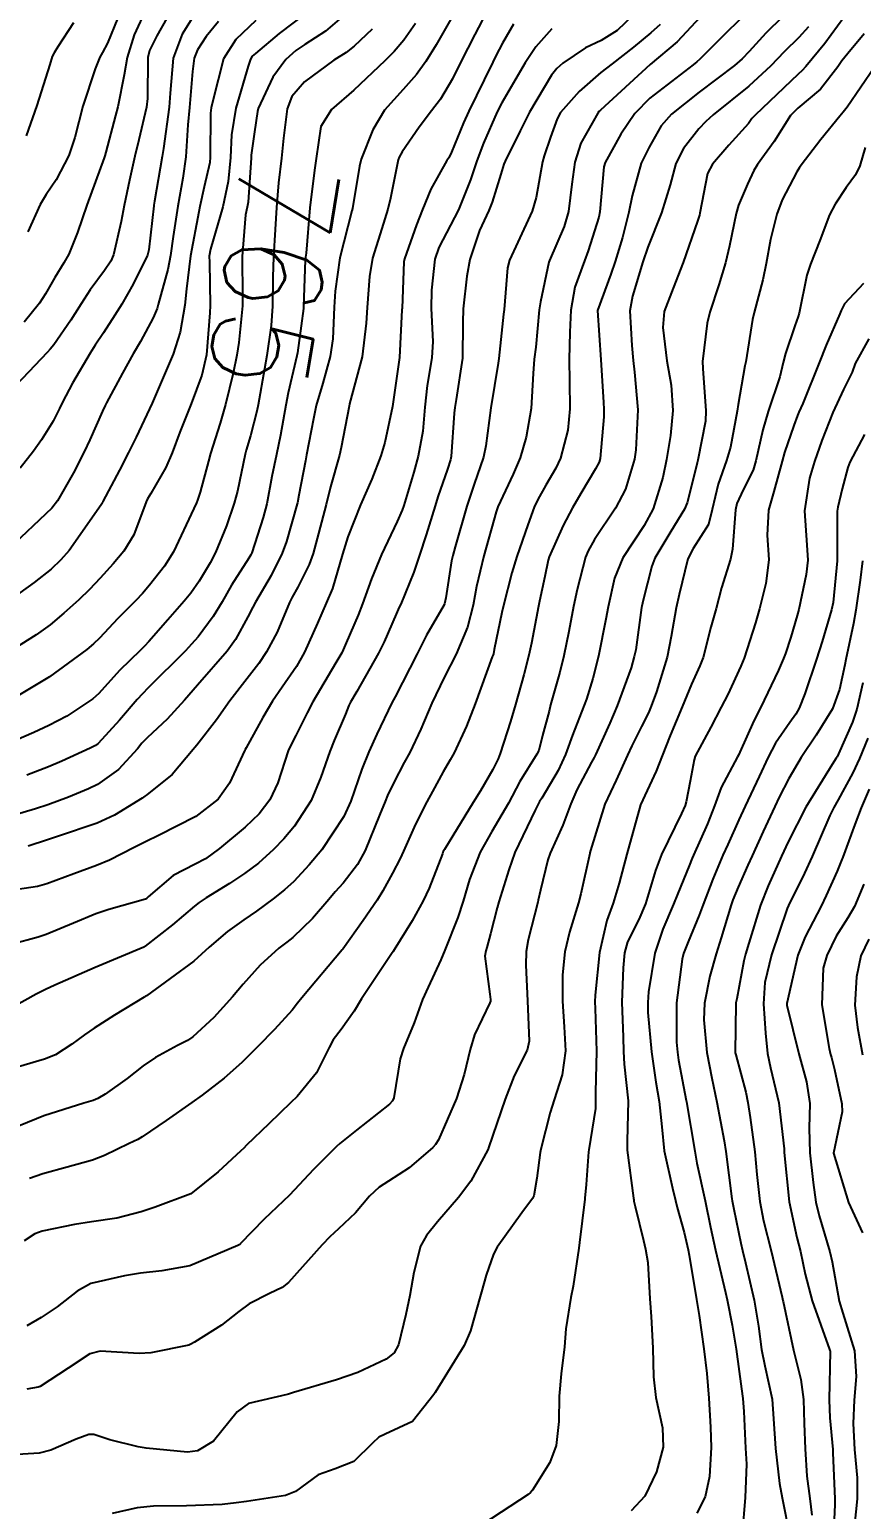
# Model space of a CAD drawing. Header units: metres. Extents: x 318500 to 325275, y 7408834 to 7428799.
# Drawn here: x 323119.9 to 323153.6, y 7421452.7 to 7421512.6 of the extents above; entities that cross this region are included whole.
import ezdxf
from ezdxf.enums import TextEntityAlignment as Align

# ---------------------------------------------------------------- set-up
doc = ezdxf.new("R2010")
doc.units = ezdxf.units.M
doc.header["$MEASUREMENT"] = 0
for name, color, linetype in [('Cotas', 45, 'Continuous'), ('Curvas de Nivel 1m', 11, 'Continuous'), ('Curvas de Nivel 5m', 15, 'Continuous'), ('Vias Primárias', 230, 'Continuous')]:
    doc.layers.add(name, color=color, linetype=linetype)
doc.styles.add('Style-STANDARD', font='STANDARD.shx')

msp = doc.modelspace()

# ---------------------------------------------------------------- linework, layer by layer
at = {"layer": 'Curvas de Nivel 1m', "flags": 128}
for points, elevation in [([(323137.049, 7421513.216), (323136.349, 7421511.998), (323135.929, 7421511.321), (323135.552, 7421510.787), (323135.008, 7421510.179), (323134.255, 7421509.341), (323133.78, 7421508.556), (323133.316, 7421507.355), (323133.248, 7421507.073), (323132.962, 7421505.36), (323132.939, 7421505.265), (323132.443, 7421503.367), (323132.253, 7421502.017), (323132.221, 7421501.37), (323132.164, 7421500.077), (323132.059, 7421499.372), (323131.76, 7421498.287), (323131.494, 7421497.38), (323131.373, 7421496.84), (323131.101, 7421495.386), (323131.054, 7421495.139), (323130.785, 7421493.746), (323130.729, 7421493.442), (323130.718, 7421493.391), (323130.284, 7421491.875), (323130.11, 7421491.396), (323129.659, 7421490.488), (323129.029, 7421489.407), (323128.923, 7421489.212), (323128.721, 7421488.815), (323128.222, 7421487.903), (323127.88, 7421487.422), (323126.686, 7421486.055), (323126.152, 7421485.448), (323125.449, 7421484.678), (323124.657, 7421483.923), (323124.431, 7421483.694), (323124.248, 7421483.474), (323123.48, 7421482.639), (323122.628, 7421482.029), (323122.27, 7421481.851), (323121.452, 7421481.508), (323120.617, 7421481.196), (323120.124, 7421481.036), (323118.61, 7421480.595)], 763), ([(323144.34, 7421513.211), (323143.685, 7421512.576), (323143.034, 7421512.173), (323142.396, 7421511.87), (323141.474, 7421511.245), (323141.234, 7421511.032), (323141.015, 7421510.762), (323140.127, 7421509.263), (323139.75, 7421508.507), (323139.15, 7421507.277), (323139.092, 7421507.154), (323138.962, 7421506.753), (323138.614, 7421505.616), (323138.487, 7421505.287), (323138.11, 7421504.471), (323137.71, 7421503.298), (323137.592, 7421502.617), (323137.449, 7421501.302), (323137.433, 7421500.75), (323137.415, 7421499.302), (323137.164, 7421497.625), (323137.103, 7421497.306), (323137.078, 7421497.065), (323136.962, 7421495.308), (323136.934, 7421495.182), (323136.802, 7421494.797), (323136.422, 7421493.677), (323136.312, 7421493.315), (323135.947, 7421492.14), (323135.677, 7421491.321), (323135.446, 7421490.626), (323134.914, 7421489.328), (323134.852, 7421489.205), (323134.724, 7421488.925), (323134.239, 7421487.805), (323134.009, 7421487.34), (323133.13, 7421485.799), (323132.882, 7421485.357), (323132.816, 7421485.22), (323132.673, 7421484.881), (323132.221, 7421483.802), (323132.042, 7421483.369), (323131.681, 7421482.328), (323131.29, 7421481.38), (323130.609, 7421480.331), (323130.173, 7421479.825), (323129.758, 7421479.398), (323129.153, 7421478.843), (323128.585, 7421478.413), (323127.982, 7421478.016), (323127.028, 7421477.433), (323126.754, 7421477.25), (323126.565, 7421477.094), (323125.673, 7421476.334), (323124.566, 7421475.47), (323124.54, 7421475.451), (323124.503, 7421475.434), (323122.531, 7421474.61), (323120.901, 7421473.891), (323120.522, 7421473.719), (323120.148, 7421473.526), (323119.102, 7421472.951)], 759), ([(323132.813, 7421513.364), (323131.869, 7421512.546), (323131.029, 7421512.012), (323130.659, 7421511.76), (323130.259, 7421511.398), (323129.732, 7421510.684), (323129.144, 7421509.409), (323129.112, 7421509.296), (323128.986, 7421508.47), (323128.859, 7421507.525), (323128.849, 7421507.412), (323128.731, 7421505.625), (323128.695, 7421505.414), (323128.626, 7421505.104), (323128.496, 7421503.416), (323128.508, 7421501.803), (323128.498, 7421501.416), (323128.352, 7421499.933), (323128.279, 7421499.419), (323128.12, 7421498.689), (323127.815, 7421497.425), (323127.598, 7421496.659), (323127.21, 7421495.434), (323127.121, 7421495.12), (323126.786, 7421493.864), (323126.683, 7421493.54), (323126.643, 7421493.442), (323126.536, 7421493.202), (323125.711, 7421491.456), (323125.339, 7421490.874), (323124.74, 7421490.103), (323124.446, 7421489.761), (323124.177, 7421489.476), (323123.456, 7421488.746), (323122.707, 7421487.958), (323122.47, 7421487.727), (323122.197, 7421487.498), (323120.689, 7421486.387), (323119.261, 7421485.541)], 766), ([(323131.048, 7421513.246), (323129.984, 7421512.452), (323129.024, 7421511.648), (323128.901, 7421511.532), (323128.825, 7421511.413), (323128.731, 7421511.128), (323128.228, 7421509.422), (323128.055, 7421508.352), (323128.012, 7421507.424), (323127.928, 7421506.452), (323127.704, 7421505.429), (323127.208, 7421503.721), (323127.159, 7421503.436), (323127.16, 7421503.193), (323127.187, 7421501.436), (323127.183, 7421501.138), (323127.042, 7421499.437), (323126.852, 7421498.616), (323126.42, 7421497.446), (323125.969, 7421496.306), (323125.648, 7421495.457), (323125.391, 7421494.871), (323124.785, 7421493.82), (323124.656, 7421493.597), (323124.598, 7421493.472), (323124.097, 7421492.146), (323123.699, 7421491.481), (323123.267, 7421490.97), (323122.743, 7421490.385), (323122.309, 7421489.923), (323121.872, 7421489.503), (323121.271, 7421488.963), (323120.715, 7421488.499), (323120.145, 7421488.092), (323119.262, 7421487.542)], 767), ([(323124.609, 7421513.474), (323124.11, 7421512.403), (323123.827, 7421511.482), (323123.713, 7421510.783), (323123.45, 7421509.485), (323123.355, 7421509.126), (323122.972, 7421507.644), (323122.92, 7421507.491), (323122.896, 7421507.418), (323122.199, 7421505.501), (323121.813, 7421504.391), (323121.462, 7421503.512), (323121.269, 7421503.161), (323120.906, 7421502.561), (323120.518, 7421501.903), (323120.284, 7421501.529), (323119.661, 7421500.756)], 772), ([(323138.376, 7421513.29), (323137.918, 7421512.416), (323137.351, 7421511.305), (323137.013, 7421510.62), (323136.529, 7421509.791), (323136.165, 7421509.318), (323135.654, 7421508.659), (323134.975, 7421507.658), (323134.854, 7421507.449), (323134.814, 7421507.332), (323134.498, 7421505.786), (323134.393, 7421505.338), (323134.144, 7421504.554), (323133.776, 7421503.347), (323133.654, 7421502.603), (323133.554, 7421501.35), (323133.519, 7421500.712), (323133.355, 7421499.353), (323132.841, 7421497.448), (323132.818, 7421497.36), (323132.505, 7421495.675), (323132.43, 7421495.366), (323132.072, 7421494.09), (323131.89, 7421493.373), (323131.583, 7421492.193), (323131.361, 7421491.381), (323131.203, 7421490.934), (323130.74, 7421490.026), (323130.515, 7421489.611), (323130.411, 7421489.393), (323129.908, 7421488.202), (323129.482, 7421487.402), (323129.166, 7421486.934), (323128.689, 7421486.325), (323127.997, 7421485.42), (323127.445, 7421484.652), (323126.653, 7421483.621), (323126.569, 7421483.523), (323126.499, 7421483.442), (323125.655, 7421482.434), (323124.622, 7421481.613), (323124.541, 7421481.551), (323124.441, 7421481.472), (323123.319, 7421480.777), (323122.61, 7421480.462), (323121.006, 7421479.916), (323120.603, 7421479.786), (323119.825, 7421479.532)], 762), ([(323139.486, 7421512.831), (323139.032, 7421512.066), (323138.764, 7421511.544), (323138.639, 7421511.286), (323138.295, 7421510.573), (323137.666, 7421509.3), (323137.462, 7421508.834), (323136.975, 7421507.641), (323136.862, 7421507.421), (323136.787, 7421507.312), (323136.132, 7421506.139), (323135.801, 7421505.321), (323135.558, 7421504.699), (323135.065, 7421503.329), (323135.043, 7421503.204), (323134.966, 7421501.329), (323134.962, 7421501.257), (323134.86, 7421499.33), (323134.578, 7421497.334), (323134.273, 7421495.883), (323134.108, 7421495.341), (323133.743, 7421494.399), (323133.289, 7421493.352), (323132.767, 7421492.054), (323132.555, 7421491.363), (323132.145, 7421489.962), (323131.898, 7421489.372), (323131.535, 7421488.56), (323131.018, 7421487.385), (323130.694, 7421486.807), (323130.111, 7421485.97), (323129.721, 7421485.4), (323129.331, 7421484.743), (323128.651, 7421483.507), (323128.614, 7421483.447), (323128.595, 7421483.411), (323127.976, 7421482.074), (323127.512, 7421481.427), (323126.613, 7421480.726), (323125.097, 7421479.954), (323124.603, 7421479.72), (323124.436, 7421479.637), (323124.116, 7421479.475), (323123.118, 7421478.958), (323122.589, 7421478.74), (323121.677, 7421478.41), (323120.577, 7421477.999), (323120.203, 7421477.898), (323118.571, 7421477.646)], 761), ([(323147.049, 7421513.113), (323146.114, 7421512.109), (323145.02, 7421511.2), (323143.001, 7421509.341), (323142.943, 7421509.289), (323142.898, 7421509.231), (323142.213, 7421508.006), (323141.96, 7421507.24), (323141.843, 7421506.355), (323141.712, 7421505.242), (323141.54, 7421504.637), (323140.934, 7421503.25), (323140.919, 7421503.183), (323140.573, 7421501.577), (323140.526, 7421501.255), (323140.38, 7421499.745), (323140.319, 7421499.258), (323140.273, 7421498.677), (323140.193, 7421497.26), (323139.99, 7421496.095), (323139.751, 7421495.266), (323139.472, 7421494.598), (323138.851, 7421493.279), (323138.778, 7421493.078), (323138.281, 7421491.287), (323137.982, 7421490.051), (323137.842, 7421489.293), (323137.618, 7421488.395), (323137.153, 7421487.303), (323136.691, 7421486.383), (323136.332, 7421485.665), (323136.171, 7421485.315), (323135.723, 7421484.261), (323135.278, 7421483.324), (323135.059, 7421482.911), (323134.632, 7421482.11), (323134.378, 7421481.579), (323134.281, 7421481.335), (323134.056, 7421480.78), (323133.47, 7421479.347), (323133.164, 7421478.779), (323132.58, 7421478.027), (323132.262, 7421477.677), (323131.995, 7421477.369), (323131.335, 7421476.602), (323130.547, 7421475.832), (323130.298, 7421475.638), (323129.975, 7421475.396), (323129.225, 7421474.711), (323128.525, 7421473.933), (323128.097, 7421473.416), (323127.348, 7421472.586), (323126.495, 7421471.797), (323126.282, 7421471.655), (323125.867, 7421471.449), (323124.977, 7421470.969), (323124.477, 7421470.624), (323123.827, 7421470.119), (323122.946, 7421469.485), (323122.646, 7421469.3), (323122.457, 7421469.223), (323122.074, 7421469.113), (323120.451, 7421468.599), (323118.836, 7421467.936)], 757), ([(323125.433, 7421513.075), (323125.033, 7421512.352), (323124.736, 7421511.761), (323124.668, 7421511.474), (323124.655, 7421509.822), (323124.621, 7421509.474), (323124.307, 7421508.15), (323124.147, 7421507.478), (323123.922, 7421506.514), (323123.706, 7421505.482), (323123.584, 7421504.833), (323123.278, 7421503.486), (323123.17, 7421503.234), (323122.91, 7421502.85), (323122.331, 7421502.066), (323121.973, 7421501.504), (323121.554, 7421500.836), (323120.865, 7421499.844), (323120.718, 7421499.666), (323120.584, 7421499.524), (323118.841, 7421497.674)], 771), ([(323127.536, 7421512.939), (323127.033, 7421512.333), (323126.675, 7421511.796), (323126.541, 7421511.447), (323126.477, 7421510.911), (323126.353, 7421509.45), (323126.291, 7421508.752), (323126.214, 7421507.451), (323126.09, 7421506.586), (323125.883, 7421505.456), (323125.696, 7421504.227), (323125.587, 7421503.46), (323125.483, 7421502.89), (323125.091, 7421501.467), (323125.042, 7421501.313), (323124.882, 7421500.936), (323124.365, 7421499.978), (323124.075, 7421499.478), (323123.644, 7421498.69), (323122.991, 7421497.488), (323122.94, 7421497.387), (323122.835, 7421497.149), (323122.325, 7421495.989), (323122.095, 7421495.501), (323121.652, 7421494.653), (323121.009, 7421493.517), (323120.777, 7421493.221), (323119.015, 7421491.546)], 769), ([(323129.043, 7421512.975), (323128.239, 7421512.214), (323127.733, 7421511.429), (323127.296, 7421509.729), (323127.23, 7421509.437), (323127.204, 7421509.229), (323127.196, 7421507.437), (323127.174, 7421507.23), (323126.952, 7421506.241), (323126.776, 7421505.442), (323126.728, 7421505.234), (323126.401, 7421503.448), (323126.241, 7421502.108), (323126.167, 7421501.451), (323125.98, 7421500.347), (323125.699, 7421499.457), (323124.84, 7421497.47), (323124.192, 7421496.103), (323123.89, 7421495.479), (323123.517, 7421494.765), (323122.852, 7421493.489), (323122.829, 7421493.44), (323122.779, 7421493.362), (323121.478, 7421491.509), (323121.145, 7421491.123), (323120.749, 7421490.753), (323120.065, 7421490.205), (323119.15, 7421489.544)], 768), ([(323145.418, 7421512.823), (323145.039, 7421512.483), (323144.338, 7421511.902), (323143.473, 7421511.223), (323143.016, 7421510.869), (323142.139, 7421510.109), (323141.382, 7421509.246), (323141.246, 7421508.998), (323140.985, 7421508.253), (323140.725, 7421507.502), (323140.657, 7421507.255), (323140.405, 7421505.802), (323140.239, 7421505.261), (323139.651, 7421503.993), (323139.315, 7421503.274), (323139.232, 7421502.958), (323139.099, 7421501.277), (323139.082, 7421501.082), (323138.884, 7421499.28), (323138.858, 7421499.095), (323138.567, 7421497.284), (323138.364, 7421495.74), (323138.268, 7421495.288), (323137.891, 7421494.196), (323137.59, 7421493.298), (323137.119, 7421491.66), (323137.025, 7421491.306), (323136.976, 7421491.088), (323136.734, 7421489.594), (323136.691, 7421489.35), (323136.672, 7421489.311), (323135.957, 7421488.072), (323135.574, 7421487.321), (323135.283, 7421486.735), (323134.683, 7421485.58), (323134.552, 7421485.332), (323133.944, 7421484.058), (323133.621, 7421483.345), (323133.339, 7421482.65), (323132.894, 7421481.356), (323132.614, 7421480.73), (323131.719, 7421479.373), (323131.208, 7421478.764), (323130.581, 7421478.1), (323130.211, 7421477.759), (323129.743, 7421477.398), (323129.067, 7421476.9), (323128.557, 7421476.545), (323127.899, 7421476.07), (323127.157, 7421475.431), (323126.534, 7421474.862), (323124.614, 7421473.469), (323124.554, 7421473.435), (323124.519, 7421473.414), (323123.314, 7421472.676), (323122.5, 7421472.153), (323122.106, 7421471.886), (323121.584, 7421471.504), (323120.923, 7421471.073), (323120.481, 7421470.902), (323119.427, 7421470.584)], 758), ([(323121.662, 7421512.89), (323121.026, 7421511.907), (323120.873, 7421511.672), (323120.789, 7421511.523), (323120.694, 7421511.202), (323120.17, 7421509.532), (323119.746, 7421508.303)], 774), ([(323135.51, 7421512.859), (323135.033, 7421512.182), (323134.641, 7421511.721), (323134.271, 7421511.341), (323133.008, 7421510.156), (323132.109, 7421509.373), (323131.682, 7421508.687), (323131.484, 7421507.382), (323131.425, 7421506.921), (323131.226, 7421505.386), (323131.083, 7421503.549), (323131.059, 7421503.388), (323131.043, 7421503.263), (323130.98, 7421501.389), (323130.972, 7421501.305), (323130.878, 7421500.612), (323130.734, 7421499.519), (323130.708, 7421499.392), (323130.349, 7421497.891), (323130.257, 7421497.396), (323130.042, 7421496.178), (323129.878, 7421495.399), (323129.697, 7421494.501), (323129.487, 7421493.403), (323129.341, 7421492.838), (323128.878, 7421491.409), (323128.842, 7421491.326), (323128.757, 7421491.191), (323128.055, 7421490.105), (323127.674, 7421489.426), (323127.321, 7421488.831), (323126.709, 7421488.011), (323126.442, 7421487.706), (323126.2, 7421487.447), (323124.685, 7421485.941), (323124.451, 7421485.704), (323124.243, 7421485.474), (323123.515, 7421484.634), (323122.653, 7421483.689), (323122.543, 7421483.6), (323122.331, 7421483.495), (323121.18, 7421482.974), (323120.638, 7421482.741), (323119.766, 7421482.4)], 764), ([(323152.864, 7421513.102), (323152.091, 7421512.053), (323151.321, 7421511.117), (323151.177, 7421510.96), (323151.017, 7421510.804), (323149.267, 7421509.146), (323149.142, 7421509.004), (323148.995, 7421508.812), (323148.209, 7421507.93), (323147.537, 7421507.164), (323147.347, 7421506.783), (323147.026, 7421505.169), (323147.013, 7421505.096), (323146.937, 7421504.853), (323146.359, 7421503.178), (323145.948, 7421502.141), (323145.588, 7421501.19), (323145.525, 7421500.546), (323145.697, 7421499.187), (323145.864, 7421498.199), (323145.937, 7421497.184), (323145.842, 7421496.167), (323145.679, 7421495.187), (323145.528, 7421494.46), (323145.139, 7421493.195), (323144.773, 7421492.525), (323143.912, 7421491.213), (323143.578, 7421490.387), (323143.312, 7421489.221), (323143.219, 7421488.726), (323142.931, 7421487.227), (323142.691, 7421486.325), (323142.436, 7421485.479), (323142.346, 7421485.233), (323141.873, 7421484.027), (323141.593, 7421483.241), (323141.293, 7421482.59), (323140.623, 7421481.465), (323140.54, 7421481.333), (323140.497, 7421481.252), (323140.353, 7421480.989), (323139.534, 7421479.266), (323139.286, 7421478.573), (323138.893, 7421477.275), (323138.818, 7421477.024), (323138.55, 7421475.975), (323138.406, 7421475.418), (323138.36, 7421475.283), (323138.32, 7421475.066), (323138.523, 7421473.534), (323138.548, 7421473.308), (323138.55, 7421473.28), (323138.548, 7421473.251), (323138.519, 7421473.183), (323137.908, 7421471.88), (323137.73, 7421471.291), (323137.489, 7421470.281), (323137.177, 7421469.299), (323136.443, 7421467.633), (323136.318, 7421467.434), (323136.21, 7421467.312), (323135.25, 7421466.5), (323134.419, 7421465.957), (323134.037, 7421465.714), (323133.647, 7421465.341), (323133.081, 7421464.669), (323132.39, 7421464.023), (323132.047, 7421463.703), (323131.731, 7421463.37), (323130.365, 7421461.847), (323130.104, 7421461.651), (323129.596, 7421461.398), (323128.776, 7421460.983), (323128.349, 7421460.676), (323127.646, 7421460.115), (323126.562, 7421459.437), (323126.414, 7421459.354), (323126.328, 7421459.315), (323124.784, 7421459.002), (323124.323, 7421458.976), (323122.741, 7421459.069), (323122.322, 7421458.963), (323121.443, 7421458.373), (323120.302, 7421457.632), (323120.22, 7421457.602), (323119.773, 7421457.525)], 753), ([(323151.436, 7421512.724), (323151.038, 7421512.289), (323150.452, 7421511.705), (323149.901, 7421511.137), (323149.012, 7421510.317), (323147.566, 7421509.164), (323147.27, 7421508.893), (323146.991, 7421508.592), (323146.362, 7421507.797), (323146.061, 7421507.184), (323145.828, 7421506.316), (323145.477, 7421505.192), (323144.926, 7421503.798), (323144.719, 7421503.203), (323144.298, 7421501.81), (323144.2, 7421501.21), (323144.272, 7421499.806), (323144.327, 7421499.208), (323144.377, 7421498.729), (323144.518, 7421497.205), (323144.439, 7421495.583), (323144.378, 7421495.206), (323144.015, 7421493.988), (323143.612, 7421493.218), (323142.767, 7421491.949), (323142.504, 7421491.491), (323142.398, 7421491.234), (323142.054, 7421489.923), (323141.909, 7421489.238), (323141.725, 7421488.229), (323141.526, 7421487.242), (323141.359, 7421486.578), (323140.986, 7421485.247), (323140.921, 7421485.003), (323140.661, 7421484.005), (323140.503, 7421483.402), (323140.429, 7421483.253), (323139.743, 7421482.153), (323139.275, 7421481.27), (323138.608, 7421480.118), (323138.135, 7421479.287), (323137.702, 7421478.175), (323137.441, 7421477.297), (323137.226, 7421476.634), (323136.695, 7421475.308), (323136.536, 7421474.924), (323136.025, 7421473.815), (323135.79, 7421473.317), (323135.46, 7421472.366), (323135.031, 7421471.325), (323134.896, 7421470.914), (323134.639, 7421469.328), (323134.583, 7421469.205), (323134.457, 7421469.078), (323133.12, 7421468.023), (323132.441, 7421467.479), (323132.309, 7421467.362), (323131.38, 7421466.422), (323130.41, 7421465.39), (323129.377, 7421464.418), (323128.415, 7421463.41), (323128.395, 7421463.395), (323128.318, 7421463.35), (323126.371, 7421462.52), (323125.24, 7421462.328), (323124.368, 7421462.222), (323123.722, 7421462.121), (323122.363, 7421461.803), (323121.81, 7421461.498), (323120.994, 7421460.867), (323120.344, 7421460.424), (323119.773, 7421460.091)], 754), ([(323123.449, 7421513.081), (323123.029, 7421512.063), (323122.828, 7421511.688), (323122.719, 7421511.495), (323122.541, 7421511.023), (323122.038, 7421509.504), (323121.715, 7421508.243), (323121.47, 7421507.513), (323120.955, 7421506.519), (323120.547, 7421505.925), (323120.301, 7421505.53), (323119.809, 7421504.417)], 773), ([(323148.784, 7421513.154), (323147.913, 7421512.291), (323147.024, 7421511.417), (323146.902, 7421511.301), (323146.762, 7421511.183), (323145.006, 7421509.828), (323144.394, 7421509.209), (323143.835, 7421508.369), (323143.196, 7421507.227), (323143.14, 7421507.055), (323142.98, 7421505.229), (323142.938, 7421505.012), (323142.513, 7421503.645), (323142.356, 7421503.236), (323141.963, 7421502.181), (323141.803, 7421501.241), (323141.77, 7421500.347), (323141.739, 7421499.241), (323141.745, 7421498.347), (323141.764, 7421497.241), (323141.687, 7421496.381), (323141.387, 7421495.244), (323141.202, 7421494.848), (323140.794, 7421494.152), (323140.466, 7421493.573), (323140.324, 7421493.257), (323140.061, 7421492.549), (323139.617, 7421491.267), (323139.419, 7421490.601), (323139.073, 7421489.275), (323139.005, 7421488.996), (323138.703, 7421487.492), (323138.665, 7421487.316), (323138.654, 7421487.281), (323138.618, 7421487.2), (323137.927, 7421485.291), (323137.574, 7421484.389), (323137.073, 7421483.304), (323136.922, 7421483.03), (323136.639, 7421482.545), (323136.198, 7421481.742), (323135.964, 7421481.317), (323135.508, 7421480.424), (323135.027, 7421479.326), (323134.894, 7421479.029), (323134.586, 7421478.427), (323134.194, 7421477.718), (323133.953, 7421477.339), (323133.391, 7421476.514), (323132.562, 7421475.36), (323132.54, 7421475.333), (323130.904, 7421473.384), (323130.735, 7421473.168), (323130.512, 7421472.885), (323129.804, 7421472.094), (323129.128, 7421471.404), (323128.806, 7421471.086), (323128.48, 7421470.767), (323127.766, 7421470.126), (323126.867, 7421469.434), (323126.457, 7421469.138), (323125.411, 7421468.417), (323124.443, 7421467.748), (323124.267, 7421467.646), (323123.909, 7421467.475), (323122.918, 7421467), (323122.43, 7421466.81), (323121.406, 7421466.525), (323120.421, 7421466.251), (323119.877, 7421466.069)], 756), ([(323153.689, 7421512.441), (323153.028, 7421511.636), (323152.784, 7421511.342), (323152.616, 7421511.104), (323151.922, 7421510.199), (323151.003, 7421509.43), (323150.708, 7421509.124), (323150.039, 7421508.079), (323149.37, 7421507.144), (323149.217, 7421506.896), (323148.958, 7421506.35), (323148.595, 7421505.504), (323148.496, 7421505.154), (323148.238, 7421503.846), (323148.07, 7421503.159), (323147.802, 7421502.266), (323147.429, 7421501.165), (323147.326, 7421500.723), (323147.143, 7421499.167), (323147.147, 7421498.877), (323147.279, 7421497.166), (323147.254, 7421496.745), (323146.949, 7421495.169), (323146.925, 7421495.052), (323146.801, 7421494.557), (323146.523, 7421493.434), (323146.415, 7421493.175), (323145.86, 7421492.273), (323145.211, 7421491.193), (323145.082, 7421490.868), (323144.734, 7421489.496), (323144.674, 7421489.257), (323144.662, 7421489.201), (323144.431, 7421487.477), (323144.375, 7421487.205), (323144.246, 7421486.758), (323143.685, 7421485.215), (323143.382, 7421484.507), (323142.806, 7421483.228), (323142.754, 7421483.123), (323142.645, 7421482.924), (323142.053, 7421481.812), (323141.8, 7421481.238), (323141.477, 7421480.376), (323140.969, 7421479.246), (323140.868, 7421478.975), (323140.577, 7421477.741), (323140.484, 7421477.338), (323140.464, 7421477.252), (323140.073, 7421475.731), (323139.997, 7421475.258), (323139.985, 7421474.708), (323140.049, 7421473.257), (323140.122, 7421471.63), (323140.039, 7421471.257), (323139.514, 7421470.225), (323139.141, 7421469.27), (323138.47, 7421467.309), (323138.463, 7421467.28), (323138.456, 7421467.263), (323138.439, 7421467.22), (323137.758, 7421465.952), (323137.253, 7421465.297), (323136.4, 7421464.313), (323135.955, 7421463.754), (323135.71, 7421463.317), (323135.441, 7421462.248), (323135.28, 7421461.321), (323135.123, 7421460.547), (323134.824, 7421459.325), (323134.649, 7421459.004), (323134.324, 7421458.74), (323133.18, 7421458.209), (323132.315, 7421457.906), (323130.57, 7421457.386), (323130.368, 7421457.33), (323130.309, 7421457.314), (323128.75, 7421456.951), (323128.292, 7421456.604), (323127.327, 7421455.424), (323126.681, 7421455.027), (323126.273, 7421454.973), (323124.6, 7421455.132), (323124.276, 7421455.185), (323123.135, 7421455.477), (323122.487, 7421455.693), (323122.282, 7421455.688), (323121.76, 7421455.498), (323120.733, 7421455.053), (323120.271, 7421454.938), (323118.947, 7421454.856)], 752), ([(323154.109, 7421511.084), (323153.004, 7421509.469), (323152.84, 7421509.263), (323152.699, 7421509.103), (323151.938, 7421508.158), (323151.139, 7421507.118), (323151.069, 7421507.019), (323150.966, 7421506.854), (323150.369, 7421505.709), (323150.144, 7421505.132), (323149.894, 7421504.1), (323149.716, 7421503.138), (323149.579, 7421502.471), (323149.229, 7421501.145), (323149.165, 7421500.866), (323148.888, 7421499.15), (323148.858, 7421498.987), (323148.577, 7421497.418), (323148.536, 7421497.153), (323148.274, 7421495.699), (323148.116, 7421495.157), (323147.766, 7421494.19), (323147.535, 7421493.162), (323147.378, 7421492.56), (323146.764, 7421491.582), (323146.548, 7421491.173), (323146.187, 7421489.729), (323146.075, 7421489.18), (323145.872, 7421488.023), (323145.7, 7421487.185), (323145.273, 7421485.778), (323145.057, 7421485.194), (323144.944, 7421484.928), (323144.668, 7421484.379), (323144.273, 7421483.589), (323144.1, 7421483.208), (323143.643, 7421482.206), (323143.184, 7421481.222), (323142.601, 7421479.353), (323142.577, 7421479.253), (323142.571, 7421479.23), (323142.215, 7421477.594), (323142.121, 7421477.234), (323141.752, 7421476.038), (323141.565, 7421475.24), (323141.462, 7421474.309), (323141.467, 7421473.241), (323141.54, 7421472.204), (323141.586, 7421471.239), (323141.459, 7421470.262), (323141.123, 7421469.243), (323140.963, 7421468.737), (323140.59, 7421467.249), (323140.565, 7421467.122), (323140.422, 7421466.079), (323140.301, 7421465.362), (323140.254, 7421465.252), (323139.815, 7421464.67), (323138.821, 7421463.274), (323138.669, 7421462.993), (323138.373, 7421462.144), (323138.182, 7421461.464), (323138.136, 7421461.283), (323137.742, 7421459.886), (323137.488, 7421459.293), (323136.311, 7421457.39), (323136.275, 7421457.345), (323136.254, 7421457.311), (323135.396, 7421456.217), (323134.286, 7421455.705), (323134.031, 7421455.586), (323133.774, 7421455.338), (323133.018, 7421454.599), (323132.264, 7421454.297), (323131.574, 7421454.057), (323130.648, 7421453.384), (323130.248, 7421453.221), (323128.671, 7421452.98), (323128.245, 7421452.923), (323127.681, 7421452.858), (323126.24, 7421452.806), (323124.902, 7421452.792), (323124.239, 7421452.723), (323123.219, 7421452.492)], 751), ([(323153.665, 7421502.326), (323152.896, 7421501.494), (323152.759, 7421501.225), (323152.704, 7421501.093), (323152.149, 7421499.823), (323151.862, 7421499.105), (323151.197, 7421497.468), (323151.047, 7421497.117), (323150.986, 7421496.97), (323150.832, 7421496.565), (323150.459, 7421495.481), (323150.368, 7421495.127), (323150.03, 7421493.893), (323149.813, 7421493.135), (323149.76, 7421492.125), (323149.83, 7421491.134), (323149.709, 7421490.172), (323149.449, 7421489.139), (323149.284, 7421488.579), (323148.825, 7421487.148), (323148.697, 7421486.825), (323148.162, 7421485.678), (323147.9, 7421485.158), (323147.476, 7421484.354), (323146.847, 7421483.168), (323146.797, 7421483.019), (323146.635, 7421482.165), (323146.474, 7421481.321), (323146.432, 7421481.173), (323146.286, 7421480.844), (323145.481, 7421479.187), (323145.233, 7421478.547), (323144.833, 7421477.196), (323144.56, 7421476.552), (323144.105, 7421475.648), (323143.984, 7421475.208), (323143.92, 7421474.595), (323143.873, 7421473.21), (323143.923, 7421471.784), (323143.94, 7421471.208), (323143.97, 7421470.693), (323144.122, 7421469.205), (323144.081, 7421467.57), (323144.081, 7421467.205), (323144.347, 7421465.265), (323144.35, 7421465.201), (323144.354, 7421465.145), (323144.407, 7421464.926), (323144.743, 7421463.545), (323144.833, 7421463.193), (323144.92, 7421462.654), (323145.004, 7421461.19), (323145.064, 7421460.475), (323145.124, 7421459.188), (323145.152, 7421458.021), (323145.253, 7421457.186), (323145.513, 7421455.96), (323145.54, 7421455.181), (323145.273, 7421454.177), (323144.805, 7421453.192), (323144.244, 7421452.591)], 749), ([(323153.874, 7421500.081), (323153.32, 7421499.085), (323153.205, 7421498.738), (323152.849, 7421498.023), (323152.414, 7421497.096), (323151.969, 7421495.957), (323151.669, 7421495.107), (323151.47, 7421494.44), (323151.268, 7421493.113), (323151.371, 7421491.716), (323151.405, 7421491.11), (323151.335, 7421490.528), (323151.037, 7421489.115), (323150.974, 7421488.868), (323150.713, 7421487.999), (323150.496, 7421487.33), (323150.419, 7421487.124), (323150.223, 7421486.655), (323149.49, 7421485.138), (323149.213, 7421484.601), (323148.653, 7421483.342), (323148.593, 7421483.209), (323148.558, 7421483.151), (323147.888, 7421481.901), (323147.622, 7421481.16), (323147.347, 7421480.429), (323146.778, 7421479.168), (323146.725, 7421479.042), (323146.593, 7421478.729), (323146.138, 7421477.615), (323145.968, 7421477.179), (323145.528, 7421476.159), (323145.202, 7421475.19), (323144.957, 7421473.624), (323144.919, 7421473.194), (323144.917, 7421472.791), (323145.066, 7421471.191), (323145.248, 7421469.959), (323145.378, 7421469.186), (323145.49, 7421468.149), (323145.583, 7421467.183), (323145.922, 7421465.673), (323146.044, 7421465.175), (323146.117, 7421464.884), (323146.397, 7421463.875), (323146.558, 7421463.168), (323146.597, 7421462.957), (323146.891, 7421461.165), (323147.001, 7421460.513), (323147.197, 7421459.161), (323147.316, 7421458.164), (323147.4, 7421457.159), (323147.468, 7421455.983), (323147.494, 7421455.158), (323147.426, 7421453.994), (323147.251, 7421453.16), (323146.902, 7421452.505)], 748), ([(323153.706, 7421496.202), (323153.109, 7421495.087), (323153.024, 7421494.871), (323152.794, 7421494.011), (323152.616, 7421493.259), (323152.594, 7421493.093), (323152.596, 7421492.91), (323152.597, 7421491.092), (323152.427, 7421489.403), (323152.363, 7421489.096), (323151.987, 7421487.824), (323151.759, 7421487.104), (323151.28, 7421485.705), (323151.054, 7421485.114), (323150.92, 7421484.873), (323150.671, 7421484.535), (323150.093, 7421483.694), (323149.795, 7421483.133), (323149.431, 7421482.345), (323148.868, 7421481.146), (323148.614, 7421480.591), (323148.16, 7421479.599), (323147.962, 7421479.156), (323147.552, 7421478.194), (323147.16, 7421477.164), (323147.001, 7421476.73), (323146.555, 7421475.648), (323146.374, 7421475.173), (323146.32, 7421474.947), (323146.087, 7421473.176), (323146.083, 7421471.59), (323146.121, 7421471.176), (323146.168, 7421470.856), (323146.471, 7421469.224), (323146.484, 7421469.17), (323146.823, 7421467.166), (323146.913, 7421466.685), (323147.243, 7421465.162), (323147.461, 7421464.097), (323147.661, 7421463.157), (323148.073, 7421461.444), (323148.14, 7421461.152), (323148.344, 7421460.116), (323148.501, 7421459.147), (323148.715, 7421457.545), (323148.776, 7421457.143), (323148.819, 7421456.625), (323148.886, 7421455.141), (323148.92, 7421454.491), (323148.862, 7421453.141), (323148.746, 7421451.653)], 747), ([(323153.614, 7421491.081), (323153.526, 7421490.305), (323153.349, 7421489.084), (323153.254, 7421488.552), (323152.951, 7421487.087), (323152.909, 7421486.877), (323152.688, 7421485.876), (323152.403, 7421485.094), (323151.749, 7421484.019), (323151.139, 7421483.113), (323150.637, 7421482.275), (323150.241, 7421481.51), (323150.062, 7421481.128), (323149.6, 7421480.125), (323149.147, 7421479.142), (323148.978, 7421478.761), (323148.581, 7421477.86), (323148.367, 7421477.358), (323148.294, 7421477.153), (323147.897, 7421475.816), (323147.686, 7421475.159), (323147.435, 7421474.263), (323147.22, 7421473.163), (323147.186, 7421472.487), (323147.32, 7421471.162), (323147.517, 7421470.122), (323147.722, 7421469.157), (323148.012, 7421467.589), (323148.078, 7421467.154), (323148.327, 7421465.235), (323148.342, 7421465.151), (323148.407, 7421464.819), (323148.686, 7421463.439), (323148.754, 7421463.145), (323148.879, 7421462.646), (323149.225, 7421461.137), (323149.404, 7421460.074), (323149.534, 7421459.132), (323149.669, 7421458.475), (323149.964, 7421457.125), (323150.08, 7421455.326), (323150.094, 7421455.123), (323150.259, 7421453.71), (323150.361, 7421453.118), (323150.675, 7421451.554)], 746), ([(323153.837, 7421483.904), (323153.5, 7421483.082), (323153.234, 7421482.495), (323152.633, 7421481.399), (323152.455, 7421481.093), (323152.293, 7421480.763), (323151.575, 7421479.105), (323151.27, 7421478.429), (323150.624, 7421477.119), (323150.569, 7421477), (323149.931, 7421475.129), (323149.668, 7421473.998), (323149.61, 7421473.134), (323149.686, 7421471.949), (323149.777, 7421471.131), (323149.895, 7421470.54), (323150.227, 7421469.124), (323150.442, 7421467.27), (323150.45, 7421467.12), (323150.644, 7421465.116), (323150.957, 7421463.673), (323151.102, 7421463.109), (323151.291, 7421462.192), (323151.577, 7421461.102), (323152.286, 7421459.135), (323152.301, 7421459.09), (323152.304, 7421459.064), (323152.265, 7421457.091), (323152.299, 7421456.361), (323152.414, 7421455.089), (323152.424, 7421454.942), (323152.503, 7421453.087), (323152.498, 7421452.837), (323152.42, 7421451.088)], 744), ([(323153.885, 7421481.831), (323153.562, 7421481.081), (323153.303, 7421480.4), (323152.825, 7421479.088), (323152.76, 7421478.926), (323152.591, 7421478.518), (323152.15, 7421477.523), (323151.949, 7421477.099), (323151.301, 7421475.853), (323151.003, 7421475.113), (323150.553, 7421473.152), (323150.548, 7421473.12), (323150.557, 7421473.082), (323151.039, 7421471.112), (323151.352, 7421469.98), (323151.488, 7421469.105), (323151.457, 7421468.103), (323151.482, 7421467.104), (323151.626, 7421465.898), (323151.733, 7421465.1), (323151.859, 7421464.552), (323152.292, 7421463.091), (323152.384, 7421462.684), (323152.677, 7421461.087), (323152.826, 7421460.612), (323153.295, 7421459.08), (323153.359, 7421458.041), (323153.288, 7421457.08), (323153.247, 7421456.13), (323153.3, 7421455.08), (323153.408, 7421453.933), (323153.409, 7421453.078), (323153.294, 7421452.025)], 743), ([(323153.68, 7421477.983), (323153.289, 7421477.083), (323153.023, 7421476.627), (323152.558, 7421475.876), (323152.172, 7421475.096), (323152.027, 7421474.582), (323151.972, 7421473.098), (323152.264, 7421471.323), (323152.323, 7421471.092), (323152.358, 7421470.961), (323152.484, 7421470.473), (323152.784, 7421469.087), (323152.795, 7421468.757), (323152.44, 7421467.09), (323153.055, 7421465.084), (323153.617, 7421463.859)], 742), ([(323153.874, 7421475.76), (323153.554, 7421475.08), (323153.382, 7421474.237), (323153.306, 7421473.082), (323153.412, 7421472.176), (323153.624, 7421471.079)], 741)]:
    msp.add_lwpolyline(points, dxfattribs=dict(at, elevation=elevation))
at = {"layer": 'Curvas de Nivel 5m', "flags": 128}
for points, elevation in [([(323126.692, 7421513.445), (323126.066, 7421512.423), (323125.695, 7421511.46), (323125.574, 7421510.03), (323125.532, 7421509.462), (323125.3, 7421507.79), (323125.25, 7421507.466), (323124.943, 7421505.661), (323124.909, 7421505.502), (323124.905, 7421505.47), (323124.708, 7421503.686), (323124.655, 7421503.473), (323124.081, 7421502.299), (323123.61, 7421501.483), (323123.33, 7421501.039), (323122.873, 7421500.33), (323122.533, 7421499.827), (323122.328, 7421499.498), (323121.622, 7421498.283), (323121.208, 7421497.514), (323121.088, 7421497.264), (323120.828, 7421496.745), (323120.359, 7421495.984), (323120.038, 7421495.532), (323119.494, 7421494.845)], 770), ([(323133.755, 7421512.633), (323133.029, 7421511.94), (323132.701, 7421511.688), (323132.206, 7421511.372), (323131.011, 7421510.496), (323130.501, 7421509.899), (323130.31, 7421509.397), (323130.171, 7421508.209), (323130.078, 7421507.399), (323129.959, 7421506.396), (323129.879, 7421505.401), (323129.826, 7421504.506), (323129.757, 7421503.402), (323129.732, 7421502.577), (323129.723, 7421501.402), (323129.663, 7421500.617), (323129.491, 7421499.404), (323129.399, 7421498.86), (323129.141, 7421497.407), (323129.09, 7421497.154), (323128.821, 7421496.146), (323128.652, 7421495.573), (323128.608, 7421495.413), (323128.297, 7421493.908), (323128.166, 7421493.419), (323127.855, 7421492.507), (323127.41, 7421491.43), (323127.187, 7421491), (323126.742, 7421490.261), (323126.408, 7421489.772), (323126.145, 7421489.449), (323125.477, 7421488.7), (323124.705, 7421487.815), (323124.539, 7421487.635), (323124.37, 7421487.473), (323123.523, 7421486.65), (323122.682, 7421485.712), (323122.445, 7421485.494), (323121.381, 7421484.798), (323120.663, 7421484.416), (323120.049, 7421484.139), (323118.719, 7421483.549)], 765), ([(323141.041, 7421512.646), (323140.381, 7421511.908), (323139.955, 7421511.266), (323139.004, 7421509.648), (323138.814, 7421509.283), (323138.262, 7421508.009), (323137.996, 7421507.295), (323137.736, 7421506.52), (323137.248, 7421505.305), (323136.934, 7421504.686), (323136.452, 7421503.788), (323136.3, 7421503.316), (323136.16, 7421502.059), (323136.15, 7421501.317), (323136.213, 7421499.974), (323136.176, 7421499.317), (323135.982, 7421498.185), (323135.89, 7421497.32), (323135.804, 7421496.342), (323135.62, 7421495.322), (323135.44, 7421494.684), (323135.036, 7421493.327), (323134.969, 7421493.137), (323134.773, 7421492.676), (323134.132, 7421491.339), (323133.728, 7421490.362), (323133.37, 7421489.35), (323133.191, 7421488.885), (323132.706, 7421487.765), (323132.586, 7421487.477), (323132.525, 7421487.363), (323132.286, 7421486.956), (323131.35, 7421485.38), (323131.122, 7421484.935), (323130.659, 7421484.005), (323130.449, 7421483.596), (323130.359, 7421483.393), (323129.935, 7421482.092), (323129.617, 7421481.4), (323129.18, 7421480.838), (323128.609, 7421480.294), (323127.567, 7421479.426), (323127.009, 7421479.019), (323126.59, 7421478.8), (323125.7, 7421478.336), (323124.679, 7421477.468), (323124.623, 7421477.416), (323124.569, 7421477.385), (323123.082, 7421476.965), (323122.559, 7421476.786), (323121.655, 7421476.402), (323120.546, 7421475.945), (323120.231, 7421475.838), (323119.13, 7421475.541)], 760), ([(323150.385, 7421513.13), (323149.708, 7421512.472), (323149.029, 7421511.726), (323148.751, 7421511.427), (323148.437, 7421511.159), (323147.009, 7421510.079), (323145.882, 7421509.187), (323145.469, 7421508.717), (323144.98, 7421507.848), (323144.755, 7421507.421), (323144.66, 7421507.205), (323144.289, 7421505.871), (323144.154, 7421505.212), (323143.897, 7421504.183), (323143.598, 7421503.22), (323143.429, 7421502.706), (323142.89, 7421501.23), (323143.024, 7421499.228), (323143.131, 7421497.514), (323143.143, 7421497.225), (323143.136, 7421496.925), (323142.995, 7421495.227), (323142.953, 7421495.082), (323142.804, 7421494.812), (323142.213, 7421493.812), (323141.877, 7421493.239), (323141.497, 7421492.518), (323140.931, 7421491.248), (323140.889, 7421491.117), (323140.748, 7421490.451), (323140.538, 7421489.448), (323140.496, 7421489.254), (323140.214, 7421487.751), (323140.105, 7421487.259), (323139.894, 7421486.464), (323139.558, 7421485.267), (323139.361, 7421484.578), (323138.94, 7421483.276), (323138.854, 7421483.069), (323138.64, 7421482.637), (323138.147, 7421481.768), (323137.852, 7421481.292), (323136.687, 7421479.395), (323136.631, 7421479.31), (323136.622, 7421479.287), (323136.599, 7421479.222), (323136.068, 7421477.825), (323135.827, 7421477.317), (323135.372, 7421476.508), (323134.648, 7421475.329), (323134.606, 7421475.262), (323134.538, 7421475.168), (323133.328, 7421473.348), (323133.021, 7421472.844), (323132.501, 7421472.094), (323132.182, 7421471.677), (323132.011, 7421471.367), (323131.505, 7421470.344), (323130.713, 7421469.386), (323130.458, 7421469.145), (323129.573, 7421468.274), (323128.672, 7421467.408), (323128.555, 7421467.292), (323128.437, 7421467.182), (323127.515, 7421466.332), (323126.41, 7421465.44), (323124.962, 7421464.902), (323124.399, 7421464.713), (323123.414, 7421464.46), (323122.392, 7421464.302), (323121.698, 7421464.192), (323120.386, 7421463.922), (323120.094, 7421463.815), (323119.653, 7421463.531)], 755), ([(323153.724, 7421507.832), (323153.518, 7421507.092), (323153.336, 7421506.723), (323152.957, 7421506.209), (323152.514, 7421505.537), (323152.283, 7421505.107), (323151.885, 7421504.066), (323151.512, 7421503.111), (323151.367, 7421502.659), (323151.052, 7421501.118), (323151.017, 7421500.989), (323150.882, 7421500.607), (323150.5, 7421499.491), (323150.412, 7421499.127), (323150.271, 7421498.545), (323149.804, 7421497.136), (323149.578, 7421496.39), (323149.305, 7421495.143), (323149.187, 7421494.762), (323148.792, 7421493.968), (323148.528, 7421493.409), (323148.478, 7421493.153), (323148.358, 7421491.56), (323148.269, 7421491.155), (323147.91, 7421489.991), (323147.685, 7421489.16), (323147.475, 7421488.406), (323147.162, 7421487.165), (323147.035, 7421486.828), (323146.689, 7421486.086), (323146.313, 7421485.176), (323145.834, 7421484.011), (323145.499, 7421483.187), (323145.263, 7421482.568), (323144.62, 7421481.2), (323144.069, 7421479.208), (323143.762, 7421478.032), (323143.516, 7421477.216), (323143.269, 7421476.509), (323142.972, 7421475.224), (323142.79, 7421473.494), (323142.781, 7421473.226), (323142.79, 7421472.952), (323142.841, 7421471.225), (323142.81, 7421469.562), (323142.81, 7421469.225), (323142.797, 7421468.893), (323142.53, 7421467.229), (323142.523, 7421467.145), (323142.419, 7421465.823), (323142.374, 7421465.267), (323142.367, 7421465.23), (323142.16, 7421463.465), (323142.128, 7421463.233), (323141.905, 7421461.697), (323141.807, 7421461.236), (323141.604, 7421459.974), (323141.549, 7421459.238), (323141.411, 7421458.148), (323141.328, 7421457.24), (323141.318, 7421456.217), (323141.212, 7421455.241), (323140.952, 7421454.561), (323140.253, 7421453.44), (323140.167, 7421453.336), (323140.07, 7421453.253), (323138.238, 7421452.058)], 750), ([(323153.632, 7421486.14), (323153.389, 7421485.083), (323153.208, 7421484.549), (323152.653, 7421483.267), (323152.591, 7421483.151), (323152.551, 7421483.091), (323152.394, 7421482.841), (323151.33, 7421481.109), (323150.606, 7421479.704), (323150.339, 7421479.124), (323149.793, 7421477.92), (323149.489, 7421477.136), (323149.015, 7421475.603), (323148.877, 7421475.145), (323148.813, 7421474.879), (323148.523, 7421473.338), (323148.488, 7421473.183), (323148.485, 7421473.15), (323148.467, 7421471.173), (323148.467, 7421471.15), (323148.489, 7421471.066), (323148.889, 7421469.558), (323148.98, 7421469.142), (323149.071, 7421468.53), (323149.252, 7421467.138), (323149.34, 7421466.222), (323149.465, 7421465.134), (323149.615, 7421464.345), (323149.919, 7421463.127), (323150.362, 7421461.256), (323150.398, 7421461.119), (323150.406, 7421461.073), (323150.825, 7421459.113), (323151.125, 7421457.915), (323151.227, 7421457.106), (323151.261, 7421456.14), (323151.299, 7421455.105), (323151.365, 7421454.002), (323151.485, 7421453.101), (323151.561, 7421452.418)], 745)]:
    msp.add_lwpolyline(points, dxfattribs=dict(at, elevation=elevation))
at = {"layer": 'Vias Primárias'}
for points in [[(323715.644, 7420145.548, 0), (323709.04, 7420132.939)], [(323831.088, 7420001.787, 0), (323833.844, 7420008.443, 0.220888)]]:
    msp.add_lwpolyline(points, format="xyb", dxfattribs=at)

# ---------------------------------------------------------------- texts
at = {"layer": 'Cotas', "style": 'Style-STANDARD'}
msp.add_text('765', height=4, rotation=260.82587, dxfattribs=at).set_placement((323129.76, 7421502.695, 765), align=Align.MIDDLE_CENTER)

doc.saveas('drawing.dxf')
